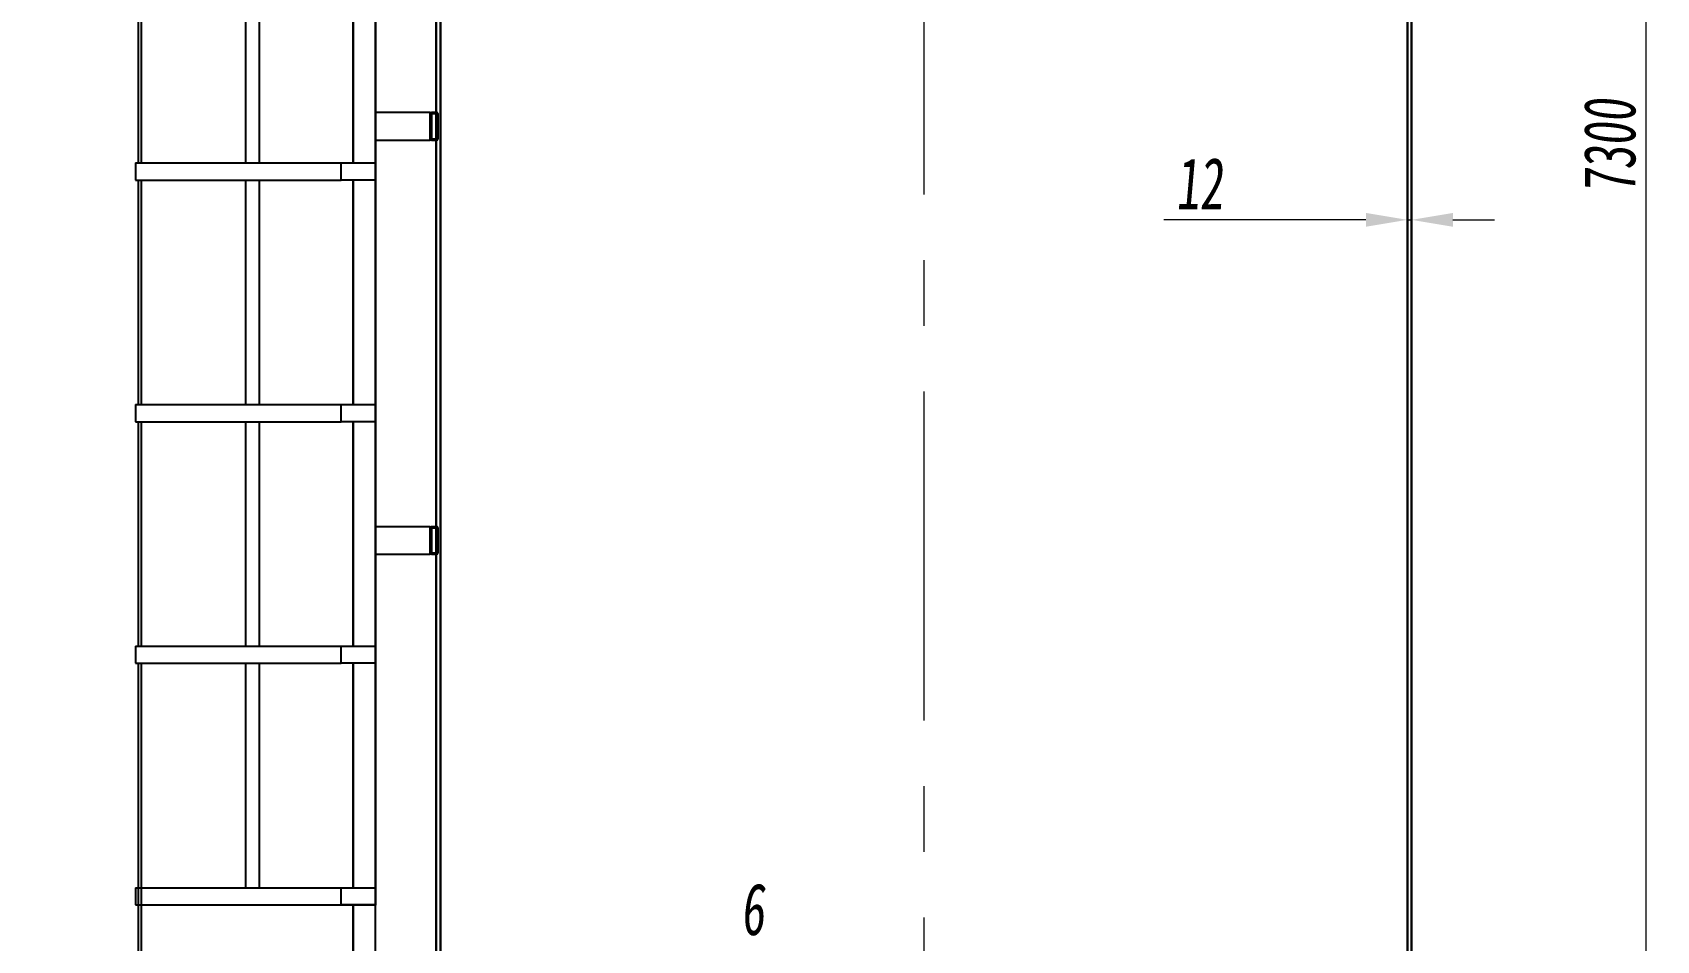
# Model space of a CAD drawing. Header units: millimetres. Extents: x 192832 to 204593, y 6413 to 23065.
# Drawn here: x 195444 to 200147, y 15106 to 17737 of the extents above; entities that cross this region are included whole.
import ezdxf

# ---------------------------------------------------------------- set-up
doc = ezdxf.new("R2010")
doc.units = ezdxf.units.MM
doc.header["$LTSCALE"] = 30
doc.linetypes.add('CENTER', pattern=[50.8, 31.75, -6.35, 6.35, -6.35])
doc.linetypes.add('DIVIDE2', pattern=[15.875, 6.35, -3.175, 0, -3.175, 0, -3.175])
doc.layers.get('0').update_dxf_attribs({"color": 8, "linetype": 'DIVIDE2', "lineweight": 20})
doc.layers.add('1轮廓实线层', color=7, linetype='Continuous')
for name, color, linetype, lineweight in [('7标注层', 4, 'Continuous', 35), ('中心线', 1, 'CENTER', 15), ('实线', 7, 'Continuous', 30)]:
    doc.layers.add(name, color=color, linetype=linetype, lineweight=lineweight)
doc.styles.add('FANGSONG', font='', dxfattribs={"width": 0.67, "oblique": 5})
doc.styles.get('FANGSONG').set_extended_font_data('SimSun')
doc.dimstyles.new('25', dxfattribs={"dimtxt": 150, "dimasz": 120, "dimexe": 30, "dimexo": 3, "dimgap": 30, "dimtad": 1, "dimdec": 0, "dimdsep": 46, "dimtxsty": 'FANGSONG', "dimcen": 35, "dimclrd": 256, "dimclre": 256, "dimclrt": 256, "dimadec": 1, "dimazin": 2, "dimtfac": 1, "dimtdec": 0, "dimtmove": 0, "dimatfit": 3, "dimldrblk": 'DOTSMALL', "dimfxl": 0, "dimlwd": 9, "dimlwe": 9, "dimarcsym": 0})

# ---------------------------------------------------------------- blocks, each defined once
blk = doc.blocks.new('rtyrg')
at = {"layer": '1轮廓实线层'}
for p, q in [((177175, 15205.5), (177175, 14555.5)), ((177185, 14555.5), (177185, 15205.5)), ((177486.4, 15205.5), (177486.4, 14555.5)), ((177526.4, 14555.5), (177526.4, 15205.5)), ((177797.9, 14555.5), (177797.9, 15205.5)), ((177798.4, 14555.5), (177798.4, 15205.5)), ((177862.4, 15205.5), (177862.4, 14555.5)), ((177862.9, 14555), (177862.9, 15206)), ((178020.7, 14701.4), (177862.9, 14701.4)), ((178022.9, 14698.4), (178019.9, 14698.4)), ((178019.9, 14698.4), (178019.9, 14624.4)), ((178022.9, 14698.4), (178022.9, 14624.4)), ((178022.9, 14698.4), (178025.9, 14698.4)), ((178025.9, 14701.4), (178025.9, 14698.4)), ((178039.9, 14701.4), (178025.9, 14701.4)), ((178025.9, 14624.4), (178025.9, 14698.4)), ((178025.9, 14698.4), (178039.9, 14698.4)), ((178039.9, 14698.4), (178039.9, 14701.4)), ((178039.9, 14698.4), (178042.9, 14698.4)), ((178039.9, 14698.4), (178039.9, 14624.4)), ((178042.9, 14698.4), (178042.9, 14624.4)), ((177862.9, 14621.4), (178020.7, 14621.4)), ((178019.9, 14624.4), (178022.9, 14624.4)), ((178025.9, 14624.4), (178022.9, 14624.4)), ((178025.9, 14624.4), (178025.9, 14621.4)), ((178039.9, 14624.4), (178025.9, 14624.4)), ((178025.9, 14621.4), (178039.9, 14621.4)), ((178042.9, 14624.4), (178039.9, 14624.4)), ((178039.9, 14621.4), (178039.9, 14624.4)), ((177167.9, 14555.5), (177167.9, 14505.5)), ((177167.9, 14555.5), (177762.9, 14555.5)), ((177762.9, 14505.5), (177762.9, 14555.5)), ((177762.9, 14555.5), (177862.4, 14555.5)), ((177862.4, 14555.5), (177862.4, 14505.5)), ((177862.9, 14506), (177862.9, 14555)), ((177167.9, 14505.5), (177762.9, 14505.5)), ((177175, 14505.5), (177175, 13855.5)), ((177185, 13855.5), (177185, 14505.5)), ((177486.4, 14505.5), (177486.4, 13855.5)), ((177526.4, 13855.5), (177526.4, 14505.5)), ((177862.4, 14505.5), (177762.9, 14505.5)), ((177797.9, 13855.5), (177797.9, 14505.5)), ((177798.4, 13855.5), (177798.4, 14505.5)), ((177862.4, 14505.5), (177862.4, 13855.5)), ((177862.9, 13855), (177862.9, 14506)), ((177167.9, 13855.5), (177167.9, 13805.5)), ((177167.9, 13855.5), (177762.9, 13855.5)), ((177762.9, 13805.5), (177762.9, 13855.5)), ((177762.9, 13855.5), (177862.4, 13855.5)), ((177862.4, 13855.5), (177862.4, 13805.5)), ((177862.9, 13806), (177862.9, 13855)), ((177167.9, 13805.5), (177762.9, 13805.5)), ((177175, 13805.5), (177175, 13155.5)), ((177185, 13155.5), (177185, 13805.5)), ((177486.4, 13805.5), (177486.4, 13155.5)), ((177526.4, 13155.5), (177526.4, 13805.5)), ((177862.4, 13805.5), (177762.9, 13805.5)), ((177797.9, 13155.5), (177797.9, 13805.5)), ((177798.4, 13155.5), (177798.4, 13805.5)), ((177862.4, 13805.5), (177862.4, 13155.5)), ((177862.9, 13155), (177862.9, 13806)), ((178020.7, 13501.4), (177862.9, 13501.4)), ((178022.9, 13498.4), (178019.9, 13498.4)), ((178019.9, 13498.4), (178019.9, 13424.4)), ((178022.9, 13498.4), (178025.9, 13498.4)), ((178022.9, 13498.4), (178022.9, 13424.4)), ((178025.9, 13501.4), (178025.9, 13498.4)), ((178039.9, 13501.4), (178025.9, 13501.4)), ((178025.9, 13498.4), (178039.9, 13498.4)), ((178025.9, 13424.4), (178025.9, 13498.4)), ((178039.9, 13498.4), (178039.9, 13501.4)), ((178039.9, 13498.4), (178042.9, 13498.4)), ((178039.9, 13498.4), (178039.9, 13424.4)), ((178042.9, 13498.4), (178042.9, 13424.4)), ((177862.9, 13421.4), (178020.7, 13421.4)), ((178019.9, 13424.4), (178022.9, 13424.4)), ((178025.9, 13424.4), (178022.9, 13424.4)), ((178025.9, 13424.4), (178025.9, 13421.4)), ((178039.9, 13424.4), (178025.9, 13424.4)), ((178025.9, 13421.4), (178039.9, 13421.4)), ((178039.9, 13421.4), (178039.9, 13424.4)), ((178042.9, 13424.4), (178039.9, 13424.4)), ((177167.9, 13155.5), (177167.9, 13105.5)), ((177167.9, 13155.5), (177762.9, 13155.5)), ((177762.9, 13105.5), (177762.9, 13155.5)), ((177762.9, 13155.5), (177862.4, 13155.5)), ((177862.4, 13155.5), (177862.4, 13105.5)), ((177862.9, 13106), (177862.9, 13155)), ((177167.9, 13105.5), (177762.9, 13105.5)), ((177175, 13105.5), (177175, 12455.5)), ((177185, 12455.5), (177185, 13105.5)), ((177486.4, 13105.5), (177486.4, 12455.5)), ((177526.4, 12455.5), (177526.4, 13105.5)), ((177862.4, 13105.5), (177762.9, 13105.5)), ((177797.9, 12455.5), (177797.9, 13105.5)), ((177798.4, 12455.5), (177798.4, 13105.5)), ((177862.4, 13105.5), (177862.4, 12455.5)), ((177862.9, 12455), (177862.9, 13106)), ((177167.9, 12455.5), (177167.9, 12405.5)), ((177167.9, 12455.5), (177762.9, 12455.5)), ((177175, 12455.5), (177175, 11805.5)), ((177185, 11805.5), (177185, 12455.5)), ((177762.9, 12406), (177762.9, 12455.5)), ((177762.9, 12455.5), (177862.4, 12455.5)), ((177862.4, 12455.5), (177862.4, 12406)), ((177862.9, 12406), (177862.9, 12455)), ((177167.9, 12405.5), (177763.4, 12405.5)), ((177862.4, 12406), (177762.9, 12406)), ((177763.4, 12405.5), (177862.4, 12405.5)), ((177798.4, 12405), (177797.9, 12405)), ((177797.9, 9553.6), (177797.9, 12405)), ((177798.4, 12405.5), (177798.4, 12405)), ((177862.4, 12405), (177798.4, 12405)), ((177798.4, 9553.6), (177798.4, 12405)), ((177862.4, 12406), (177862.4, 12405.5)), ((177862.4, 12406), (177862.9, 12406)), ((177862.4, 12405.5), (177862.4, 12405)), ((177862.4, 12405), (177862.9, 12405)), ((177862.4, 9553.6), (177862.4, 12405)), ((177862.9, 9553.6), (177862.9, 12405))]:
    blk.add_line(p, q, dxfattribs=at)
for centre, radius, start, end in [((178025.9, 14698.4), 3, 90, 180), ((178039.9, 14698.4), 3, 0, 90), ((178025.9, 14624.4), 3, 180, 270), ((178039.9, 14624.4), 3, 270, 0), ((177862.4, 14555), 0.5, 0, 90), ((177862.4, 14506), 0.5, 270, 0), ((177862.4, 13855), 0.5, 0, 90), ((177862.4, 13806), 0.5, 270, 0), ((178025.9, 13498.4), 3, 90, 180), ((178039.9, 13498.4), 3, 0, 90), ((178025.9, 13424.4), 3, 180, 270), ((178039.9, 13424.4), 3, 270, 0), ((177862.4, 13155), 0.5, 0, 90), ((177862.4, 13106), 0.5, 270, 0), ((177862.4, 12455), 0.5, 0, 90), ((177862.4, 12406), 0.5, 270, 0)]:
    blk.add_arc(centre, radius, start, end, dxfattribs=at)
for points in [[(178020.7, 14701.4), (178020.2, 14700.5), (178019.9, 14699.4), (178019.9, 14698.4)], [(178019.9, 14624.4), (178019.9, 14623.3), (178020.2, 14622.3), (178020.7, 14621.4)], [(178020.7, 13501.4), (178020.2, 13500.5), (178019.9, 13499.4), (178019.9, 13498.4)], [(178019.9, 13424.4), (178019.9, 13423.3), (178020.2, 13422.3), (178020.7, 13421.4)], [(177862.9, 12405), (177862.9, 12405.6), (177862.9, 12406), (177862.9, 12406)]]:
    blk.add_open_spline(points, degree=3, dxfattribs=at)
for points, knots in [([(178020.7, 14701.4), (178020.8, 14701.4), (178020.9, 14701.4), (178021.1, 14701.4), (178021.3, 14701.4), (178021.5, 14701.4), (178021.7, 14701.4), (178021.9, 14701.4), (178022, 14701.4), (178022.2, 14701.4), (178022.6, 14701.4), (178023.1, 14701.4), (178023.8, 14701.4), (178024.4, 14701.4), (178024.9, 14701.4), (178025.4, 14701.4), (178025.7, 14701.4), (178025.9, 14701.4)], [0, 0, 0, 0, 0.032206, 0.064234, 0.096071, 0.127707, 0.15913, 0.190329, 0.221295, 0.252019, 0.282496, 0.412088, 0.542516, 0.656119, 0.778473, 0.890171, 1, 1, 1, 1]), ([(178025.9, 14621.4), (178025.7, 14621.4), (178025.4, 14621.4), (178024.9, 14621.4), (178024.4, 14621.4), (178023.8, 14621.4), (178023.1, 14621.4), (178022.5, 14621.4), (178022.1, 14621.4), (178021.7, 14621.4), (178021.4, 14621.4), (178021, 14621.4), (178020.8, 14621.4), (178020.7, 14621.4)], [0, 0, 0, 0, 0.109834, 0.221538, 0.343891, 0.457505, 0.587933, 0.717538, 0.772568, 0.828385, 0.884937, 0.942164, 1, 1, 1, 1]), ([(178020.7, 13501.4), (178020.8, 13501.4), (178020.9, 13501.4), (178021.1, 13501.4), (178021.3, 13501.4), (178021.5, 13501.4), (178021.7, 13501.4), (178021.9, 13501.4), (178022, 13501.4), (178022.2, 13501.4), (178022.6, 13501.4), (178023.1, 13501.4), (178023.8, 13501.4), (178024.4, 13501.4), (178024.9, 13501.4), (178025.4, 13501.4), (178025.7, 13501.4), (178025.9, 13501.4)], [0, 0, 0, 0, 0.032206, 0.064234, 0.096071, 0.127707, 0.15913, 0.190329, 0.221295, 0.252019, 0.282496, 0.412088, 0.542516, 0.656119, 0.778473, 0.890171, 1, 1, 1, 1]), ([(178025.9, 13421.4), (178025.7, 13421.4), (178025.4, 13421.4), (178024.9, 13421.4), (178024.4, 13421.4), (178023.8, 13421.4), (178023.1, 13421.4), (178022.5, 13421.4), (178022.1, 13421.4), (178021.7, 13421.4), (178021.4, 13421.4), (178021, 13421.4), (178020.8, 13421.4), (178020.7, 13421.4)], [0, 0, 0, 0, 0.109834, 0.221538, 0.343891, 0.457505, 0.587933, 0.717538, 0.772568, 0.828385, 0.884937, 0.942164, 1, 1, 1, 1]), ([(177762.9, 12406), (177762.9, 12405.9), (177762.9, 12405.9), (177763, 12405.7), (177763, 12405.7), (177763.2, 12405.6), (177763.3, 12405.5), (177763.4, 12405.5)], [0, 0, 0, 0, 0.25, 0.25, 0.5, 0.5, 1, 1, 1, 1]), ([(177797.9, 12405), (177797.9, 12405.1), (177797.9, 12405.1), (177797.9, 12405.2), (177797.8, 12405.3), (177797.8, 12405.4), (177797.7, 12405.5), (177797.6, 12405.5), (177797.6, 12405.5), (177797.5, 12405.5)], [0, 0, 0, 0, 0.1311763, 0.225308, 0.4657261, 0.5991569, 0.7294623, 0.8600787, 1, 1, 1, 1])]:
    blk.add_open_spline(points, degree=3, knots=knots, dxfattribs=at)
blk = doc.blocks.new('*D523')
at = {"layer": '7标注层', "lineweight": 9, "transparency": 16777216}
for p, q in [((199425.5, 17655.6), (199425.5, 17164.1)), ((199437.5, 17655.6), (199437.5, 17164.1)), ((199305.5, 17194.1), (198720, 17194.1)), ((199425.5, 17194.1), (199437.5, 17194.1)), ((199557.5, 17194.1), (199677.5, 17194.1))]:
    blk.add_line(p, q, dxfattribs=at)
at = {"layer": '7标注层', "transparency": 16777216}
for points in [[(199305.5, 17174.1), (199305.5, 17214.1), (199425.5, 17194.1)], [(199557.5, 17214.1), (199557.5, 17174.1), (199437.5, 17194.1)]]:
    blk.add_solid(points, dxfattribs=at)
at = {"layer": 'Defpoints', "color": 0, "transparency": 16777216}
for p in [(199425.5, 17658.6), (199437.5, 17658.6), (199437.5, 17194.1)]:
    blk.add_point(p, dxfattribs=at)
at = {"layer": '7标注层', "lineweight": 9, "transparency": 16777216, "insert": (198823.3, 17299.1), "char_height": 150, "attachment_point": 5, "style": 'FANGSONG', "bg_fill": 3, "box_fill_scale": 1.1, "bg_fill_color": 256, "bg_fill_true_color": 13158600, "bg_fill_transparency": 0}
blk.add_mtext('12', dxfattribs=at)
blk = doc.blocks.new('_DotSmall')
at = {"color": 0, "linetype": 'ByBlock', "const_width": 0.5}
blk.add_lwpolyline([(-0.0625, 0, 1), (0.0625, 0, 1)], format="xyb", close=True, dxfattribs=at)
blk = doc.blocks.new('*D526')
at = {"layer": '7标注层', "lineweight": 9, "transparency": 16777216}
for p, q in [((199340.5, 21057.3), (200147, 21057.3)), ((200117, 13877.3), (200117, 20937.3)), ((199340.5, 13757.3), (200147, 13757.3))]:
    blk.add_line(p, q, dxfattribs=at)
at = {"layer": '7标注层', "transparency": 16777216}
for points in [[(200137, 20937.3), (200097, 20937.3), (200117, 21057.3)], [(200097, 13877.3), (200137, 13877.3), (200117, 13757.3)]]:
    blk.add_solid(points, dxfattribs=at)
at = {"layer": 'Defpoints', "color": 0, "transparency": 16777216}
for p in [(199337.5, 21057.3), (200117, 21057.3), (199337.5, 13757.3)]:
    blk.add_point(p, dxfattribs=at)
at = {"layer": '7标注层', "lineweight": 9, "transparency": 16777216, "insert": (200012, 17407.3), "char_height": 150, "attachment_point": 5, "rotation": 90, "style": 'FANGSONG', "bg_fill": 3, "box_fill_scale": 1.1, "bg_fill_color": 256, "bg_fill_true_color": 13158600, "bg_fill_transparency": 0}
blk.add_mtext('7300', dxfattribs=at)
blk = doc.blocks.new('*D534')
at = {"layer": '7标注层', "lineweight": 9, "transparency": 16777216}
for p, q in [((196577.4, 22567.9), (195152, 22567.9)), ((195182, 22447.9), (195182, 12474.5)), ((196577.4, 12354.5), (195152, 12354.5))]:
    blk.add_line(p, q, dxfattribs=at)
at = {"layer": '7标注层', "transparency": 16777216}
for points in [[(195202, 22447.9), (195162, 22447.9), (195182, 22567.9)], [(195162, 12474.5), (195202, 12474.5), (195182, 12354.5)]]:
    blk.add_solid(points, dxfattribs=at)
at = {"layer": 'Defpoints', "color": 0, "transparency": 16777216}
for p in [(196580.4, 22567.9), (195182, 12354.5), (196580.4, 12354.5)]:
    blk.add_point(p, dxfattribs=at)
at = {"layer": '7标注层', "lineweight": 9, "transparency": 16777216, "insert": (195077, 17461.2), "char_height": 150, "attachment_point": 5, "rotation": 90, "style": 'FANGSONG', "bg_fill": 3, "box_fill_scale": 1.1, "bg_fill_color": 256, "bg_fill_true_color": 13158600, "bg_fill_transparency": 0}
blk.add_mtext('10213', dxfattribs=at)

msp = doc.modelspace()

# ---------------------------------------------------------------- linework, layer by layer
at = {"layer": '中心线', "lineweight": 9}
msp.add_line((198025.5, 22792.3), (198025.5, 12683.2), dxfattribs=at)
at = {"layer": '实线'}
for p, q in [((199425.5, 21142.4), (199425.5, 13757.3)), ((199437.5, 21142.4), (199437.5, 13757.3)), ((196625.5, 20793.6), (196625.5, 14012.2)), ((196613.5, 20785.6), (196613.5, 14019.9))]:
    msp.add_line(p, q, dxfattribs=at)

# ---------------------------------------------------------------- block references
msp.add_blockref('rtyrg', (18575, 2803.7), dxfattribs=at)

# ---------------------------------------------------------------- texts
at = {"layer": '7标注层', "lineweight": 9, "insert": (197529.6, 15195.8), "char_height": 150, "attachment_point": 5, "style": 'FANGSONG', "bg_fill": 3, "box_fill_scale": 1.1, "bg_fill_color": 256, "bg_fill_true_color": 13158600, "bg_fill_transparency": 0}
msp.add_mtext('6', dxfattribs=at)

# ---------------------------------------------------------------- next in the draw order: dimensions: what is measured, and where the dimension line sits
at = {"layer": '7标注层', "lineweight": 9}
dim = msp.add_linear_dim(base=(195182, 12354.5), p1=(196580.4, 22567.9), p2=(196580.4, 12354.5), angle=90, dimstyle='25', dxfattribs=at)
dim.commit()
dim.dimension.update_dxf_attribs({"geometry": '*D534', "text_midpoint": (195077, 17461.2)})
dim = msp.add_linear_dim(base=(199437.5, 17194.1), p1=(199425.5, 17658.6), p2=(199437.5, 17658.6), dimstyle='25', dxfattribs=at)
dim.commit()
dim.dimension.update_dxf_attribs({"geometry": '*D523', "text_midpoint": (198823.3, 17194.1), "dimtype": 160})

# ---------------------------------------------------------------- next in the draw order: dimensions: what is measured, and where the dimension line sits
dim = msp.add_linear_dim(base=(200117, 21057.3), p1=(199337.5, 13757.3), p2=(199337.5, 21057.3), angle=90, dimstyle='25', dxfattribs=at)
dim.commit()
dim.dimension.update_dxf_attribs({"geometry": '*D526', "text_midpoint": (200012, 17407.3)})

doc.saveas('drawing.dxf')
